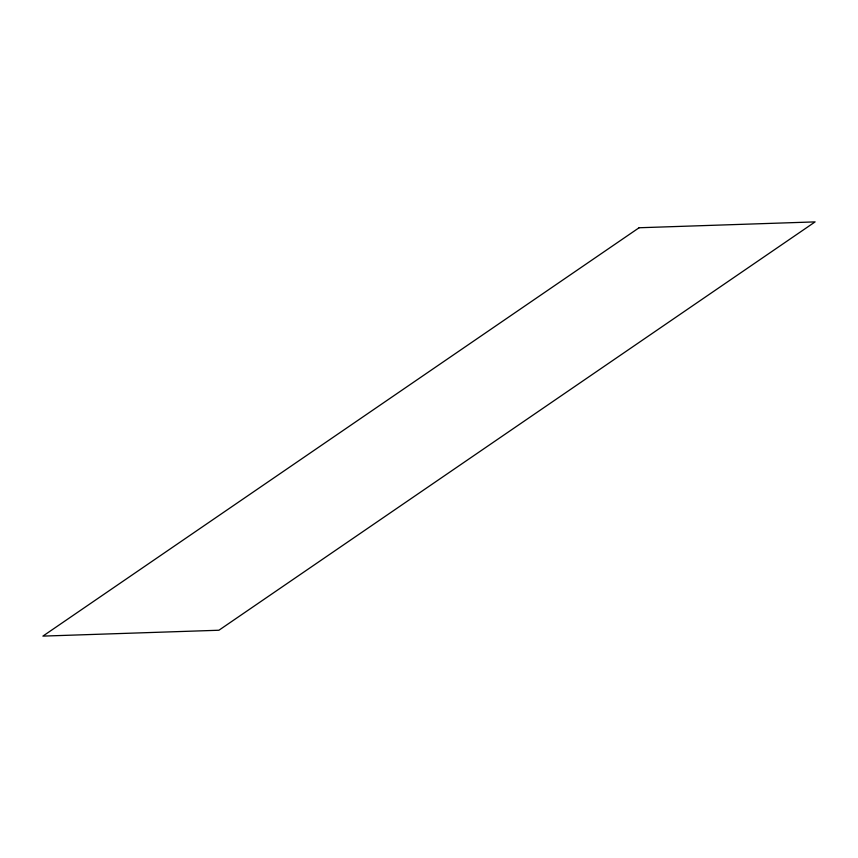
<?xml version="1.0" encoding="UTF-8"?>
<svg xmlns="http://www.w3.org/2000/svg" width="858" height="858" viewBox="0 0 858 858"><rect width="100%" height="100%" fill="white"/><g stroke="black" fill="none" stroke-linecap="round" stroke-linejoin="round"><path stroke-width="1.29" d="M639.092 227.756L42.9 636.11L218.908 630.244L815.1 221.89L639.092 227.756"/></g></svg>
